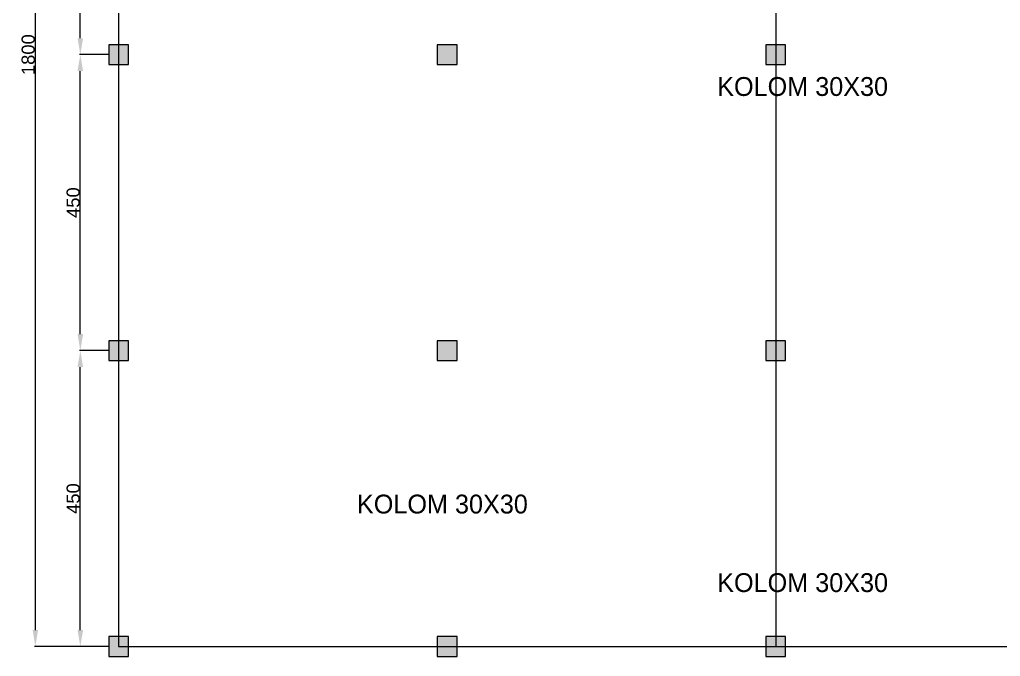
# Model space of a CAD drawing. Header units: centimetres. Extents: x 134057 to 145613, y 5028 to 39996.
# Drawn here: x 135235 to 136727, y 18092 to 19060 of the extents above; entities that cross this region are included whole.
import ezdxf

# ---------------------------------------------------------------- set-up
doc = ezdxf.new("R2010")
doc.units = ezdxf.units.CM
doc.header["$PDMODE"] = 2
doc.layers.add('dinding', color=151, linetype='Continuous')
doc.layers.add('kolom', color=141, linetype='Continuous')
doc.layers.add('TEKS', color=190, linetype='Continuous', lineweight=0)
doc.styles.get("Standard").update_dxf_attribs({"font": 'arial.ttf'})
doc.styles.add('TRADITIONAL', font='')
doc.styles.get('TRADITIONAL').set_extended_font_data('Traditional Arabic')
doc.dimstyles.new('ISO-25', dxfattribs={"dimtxt": 2.5, "dimasz": 2.5, "dimexe": 1.25, "dimexo": 0.625, "dimtad": 1, "dimtxsty": 'Standard', "dimcen": 2.5, "dimadec": 0, "dimazin": 0, "dimtfac": 1, "dimtmove": 0, "dimatfit": 3, "dimfxl": 1, "dimarcsym": 0})

# ---------------------------------------------------------------- blocks, each defined once
blk = doc.blocks.new('*D14')
at = {"layer": 'Defpoints', "color": 0, "transparency": 16777216}
for p in [(135326.9, 19457.2), (135370.1, 19457.2), (135370.1, 19007.2)]:
    blk.add_point(p, dxfattribs=at)
at = {"layer": 'dinding', "color": 0, "lineweight": -2, "transparency": 16777216}
for p, q in [((135369.5, 19457.2), (135325.7, 19457.2)), ((135326.9, 19032.2), (135326.9, 19432.2)), ((135369.5, 19007.2), (135325.7, 19007.2))]:
    blk.add_line(p, q, dxfattribs=at)
at = {"layer": 'dinding', "color": 0, "transparency": 16777216}
for points in [[(135322.7, 19432.2), (135331.1, 19432.2), (135326.9, 19457.2)], [(135322.7, 19032.2), (135331.1, 19032.2), (135326.9, 19007.2)]]:
    blk.add_solid(points, dxfattribs=at)
at = {"layer": 'dinding', "color": 0, "transparency": 16777216, "insert": (135316.1, 19232.2), "char_height": 20, "attachment_point": 5, "rotation": 90}
blk.add_mtext('450', dxfattribs=at)
blk = doc.blocks.new('*D15')
at = {"layer": 'Defpoints', "color": 0, "transparency": 16777216}
for p in [(135326.9, 19007.2), (135370.1, 19007.2), (135370.1, 18557.2)]:
    blk.add_point(p, dxfattribs=at)
at = {"layer": 'dinding', "color": 0, "lineweight": -2, "transparency": 16777216}
for p, q in [((135369.5, 19007.2), (135325.7, 19007.2)), ((135326.9, 18582.2), (135326.9, 18982.2)), ((135369.5, 18557.2), (135325.7, 18557.2))]:
    blk.add_line(p, q, dxfattribs=at)
at = {"layer": 'dinding', "color": 0, "transparency": 16777216}
for points in [[(135322.7, 18982.2), (135331.1, 18982.2), (135326.9, 19007.2)], [(135322.7, 18582.2), (135331.1, 18582.2), (135326.9, 18557.2)]]:
    blk.add_solid(points, dxfattribs=at)
at = {"layer": 'dinding', "color": 0, "transparency": 16777216, "insert": (135316.1, 18782.2), "char_height": 20, "attachment_point": 5, "rotation": 90}
blk.add_mtext('450', dxfattribs=at)
blk = doc.blocks.new('*D16')
at = {"layer": 'Defpoints', "color": 0, "transparency": 16777216}
for p in [(135326.9, 18557.2), (135370.1, 18557.2), (135370.1, 18107.2)]:
    blk.add_point(p, dxfattribs=at)
at = {"layer": 'dinding', "color": 0, "lineweight": -2, "transparency": 16777216}
for p, q in [((135369.5, 18557.2), (135325.7, 18557.2)), ((135326.9, 18132.2), (135326.9, 18532.2)), ((135369.5, 18107.2), (135325.7, 18107.2))]:
    blk.add_line(p, q, dxfattribs=at)
at = {"layer": 'dinding', "color": 0, "transparency": 16777216}
for points in [[(135322.7, 18532.2), (135331.1, 18532.2), (135326.9, 18557.2)], [(135322.7, 18132.2), (135331.1, 18132.2), (135326.9, 18107.2)]]:
    blk.add_solid(points, dxfattribs=at)
at = {"layer": 'dinding', "color": 0, "transparency": 16777216, "insert": (135316.1, 18332.2), "char_height": 20, "attachment_point": 5, "rotation": 90}
blk.add_mtext('450', dxfattribs=at)
blk = doc.blocks.new('*D17')
at = {"layer": 'Defpoints', "color": 0, "transparency": 16777216}
for p in [(135258.5, 19907.2), (135370.1, 19907.2), (135370.1, 18107.2)]:
    blk.add_point(p, dxfattribs=at)
at = {"layer": 'dinding', "color": 0, "lineweight": -2, "transparency": 16777216}
for p, q in [((135369.5, 19907.2), (135257.2, 19907.2)), ((135258.5, 18132.2), (135258.5, 19882.2)), ((135369.5, 18107.2), (135257.2, 18107.2))]:
    blk.add_line(p, q, dxfattribs=at)
at = {"layer": 'dinding', "color": 0, "transparency": 16777216}
for points in [[(135254.3, 19882.2), (135262.7, 19882.2), (135258.5, 19907.2)], [(135254.3, 18132.2), (135262.7, 18132.2), (135258.5, 18107.2)]]:
    blk.add_solid(points, dxfattribs=at)
at = {"layer": 'dinding', "color": 0, "transparency": 16777216, "insert": (135247.7, 19007.2), "char_height": 20, "attachment_point": 5, "rotation": 90}
blk.add_mtext('1800', dxfattribs=at)

msp = doc.modelspace()

# ---------------------------------------------------------------- hatches: boundary and pattern name
at = {"layer": 'dinding', "true_color": 0x636466}
h = msp.add_hatch(color=251, dxfattribs=at)
h.dxf.hatch_style = 1
h.paths.add_polyline_path([(135400.119, 19922.247), (135370.119, 19922.247), (135370.119, 19892.247), (135400.119, 19892.247)])
h.paths.add_polyline_path([(135542.619, 19914.747), (135527.619, 19914.747), (135527.619, 19899.747), (135542.619, 19899.747)])
h.paths.add_polyline_path([(135392.619, 19714.747), (135377.619, 19714.747), (135377.619, 19699.747), (135392.619, 19699.747)])
h.paths.add_polyline_path([(135542.619, 19714.747), (135527.619, 19714.747), (135527.619, 19699.747), (135542.619, 19699.747)])
h.paths.add_polyline_path([(135900.119, 19922.247), (135870.119, 19922.247), (135870.119, 19892.247), (135900.119, 19892.247)])
h.paths.add_polyline_path([(136400.119, 19922.247), (136370.119, 19922.247), (136370.119, 19892.247), (136400.119, 19892.247)])
h.paths.add_polyline_path([(136900.119, 19922.247), (136870.119, 19922.247), (136870.119, 19892.247), (136900.119, 19892.247)])
h.paths.add_polyline_path([(137242.619, 19914.747), (137227.619, 19914.747), (137227.619, 19899.747), (137242.619, 19899.747)])
h.paths.add_polyline_path([(137400.119, 19922.247), (137370.119, 19922.247), (137370.119, 19892.247), (137400.119, 19892.247)])
h.paths.add_polyline_path([(137242.619, 19714.747), (137227.619, 19714.747), (137227.619, 19699.747), (137242.619, 19699.747)])
h.paths.add_polyline_path([(137392.619, 19714.747), (137377.619, 19714.747), (137377.619, 19699.747), (137392.619, 19699.747)])
h.paths.add_polyline_path([(137400.119, 19472.247), (137370.119, 19472.247), (137370.119, 19442.247), (137400.119, 19442.247)])
h.paths.add_polyline_path([(136900.119, 19472.247), (136870.119, 19472.247), (136870.119, 19442.247), (136900.119, 19442.247)])
h.paths.add_polyline_path([(136400.119, 19472.247), (136370.119, 19472.247), (136370.119, 19442.247), (136400.119, 19442.247)])
h.paths.add_polyline_path([(135900.119, 19472.247), (135870.119, 19472.247), (135870.119, 19442.247), (135900.119, 19442.247)])
h.paths.add_polyline_path([(135400.119, 19472.247), (135370.119, 19472.247), (135370.119, 19442.247), (135400.119, 19442.247)])
h.paths.add_polyline_path([(135400.119, 19022.247), (135370.119, 19022.247), (135370.119, 18992.247), (135400.119, 18992.247)])
h.paths.add_polyline_path([(135900.119, 19022.247), (135870.119, 19022.247), (135870.119, 18992.247), (135900.119, 18992.247)])
h.paths.add_polyline_path([(136400.119, 19022.247), (136370.119, 19022.247), (136370.119, 18992.247), (136400.119, 18992.247)])
h.paths.add_polyline_path([(136900.119, 19022.247), (136870.119, 19022.247), (136870.119, 18992.247), (136900.119, 18992.247)])
h.paths.add_polyline_path([(137400.119, 19022.247), (137370.119, 19022.247), (137370.119, 18992.247), (137400.119, 18992.247)])
h.paths.add_polyline_path([(137400.119, 18572.247), (137370.119, 18572.247), (137370.119, 18542.247), (137400.119, 18542.247)])
h.paths.add_polyline_path([(136900.119, 18572.247), (136870.119, 18572.247), (136870.119, 18542.247), (136900.119, 18542.247)])
h.paths.add_polyline_path([(136400.119, 18572.247), (136370.119, 18572.247), (136370.119, 18542.247), (136400.119, 18542.247)])
h.paths.add_polyline_path([(135900.119, 18572.247), (135870.119, 18572.247), (135870.119, 18542.247), (135900.119, 18542.247)])
h.paths.add_polyline_path([(135400.119, 18572.247), (135370.119, 18572.247), (135370.119, 18542.247), (135400.119, 18542.247)])
h.paths.add_polyline_path([(135400.119, 18107.247), (135370.119, 18107.247), (135370.119, 18092.247), (135400.119, 18092.247)])
h.paths.add_polyline_path([(135400.119, 18122.247), (135370.119, 18122.247), (135370.119, 18107.247), (135400.119, 18107.247)])
h.paths.add_polyline_path([(135900.119, 18107.247), (135870.119, 18107.247), (135870.119, 18092.247), (135900.119, 18092.247)])
h.paths.add_polyline_path([(135900.119, 18122.247), (135870.119, 18122.247), (135870.119, 18107.247), (135900.119, 18107.247)])
h.paths.add_polyline_path([(136400.119, 18107.247), (136370.119, 18107.247), (136370.119, 18092.247), (136400.119, 18092.247)])
h.paths.add_polyline_path([(136400.119, 18122.247), (136370.119, 18122.247), (136370.119, 18107.247), (136400.119, 18107.247)])
h.paths.add_polyline_path([(136900.119, 18107.247), (136870.119, 18107.247), (136870.119, 18092.247), (136900.119, 18092.247)])
h.paths.add_polyline_path([(136900.119, 18122.247), (136870.119, 18122.247), (136870.119, 18107.247), (136900.119, 18107.247)])
h.paths.add_polyline_path([(137400.119, 18107.247), (137370.119, 18107.247), (137370.119, 18092.247), (137400.119, 18092.247)])
h.paths.add_polyline_path([(137400.119, 18122.247), (137370.119, 18122.247), (137370.119, 18107.247), (137400.119, 18107.247)])

# ---------------------------------------------------------------- linework, layer by layer
for p, q in [((135385.119, 19907.247), (135385.119, 18107.247)), ((136385.119, 19907.247), (136385.119, 18107.247)), ((135385.119, 18107.247), (137385.119, 18107.247))]:
    msp.add_line(p, q)
at = {"layer": 'kolom'}
for points in [[(135370.119, 18992.247), (135400.119, 18992.247), (135400.119, 19022.247), (135370.119, 19022.247)], [(135870.119, 18992.247), (135900.119, 18992.247), (135900.119, 19022.247), (135870.119, 19022.247)], [(136370.119, 18992.247), (136400.119, 18992.247), (136400.119, 19022.247), (136370.119, 19022.247)], [(135370.119, 18542.247), (135400.119, 18542.247), (135400.119, 18572.247), (135370.119, 18572.247)], [(135870.119, 18542.247), (135900.119, 18542.247), (135900.119, 18572.247), (135870.119, 18572.247)], [(136370.119, 18542.247), (136400.119, 18542.247), (136400.119, 18572.247), (136370.119, 18572.247)], [(135870.119, 18092.247), (135900.119, 18092.247), (135900.119, 18122.247), (135870.119, 18122.247)], [(136370.119, 18092.247), (136400.119, 18092.247), (136400.119, 18122.247), (136370.119, 18122.247)]]:
    msp.add_lwpolyline(points, close=True, dxfattribs=at)
msp.add_lwpolyline([(135370.119, 18122.247), (135370.119, 18092.247), (135400.119, 18092.247), (135400.119, 18122.247), (135370.119, 18122.247)], dxfattribs=at)

# ---------------------------------------------------------------- texts
at = {"layer": 'TEKS', "color": 1, "lineweight": 15, "char_height": 28.67138, "width": 429.1218, "attachment_point": 5, "style": 'TRADITIONAL'}
for insert in [(136425.987, 18958.555), (135877.861, 18323.644), (136425.987, 18204.192)]:
    msp.add_mtext('KOLOM 30X30', dxfattribs=dict(at, insert=insert))

# ---------------------------------------------------------------- dimensions: what is measured, and where the dimension line sits
at = {"layer": 'dinding'}
for base, p1, p2, picture, middle in [((135258.5, 19907.247), (135370.119, 18107.247), (135370.119, 19907.247), '*D17', (135247.663, 19007.247)), ((135326.904, 19457.247), (135370.119, 19007.247), (135370.119, 19457.247), '*D14', (135316.068, 19232.247)), ((135326.904, 19007.247), (135370.119, 18557.247), (135370.119, 19007.247), '*D15', (135316.068, 18782.247)), ((135326.904, 18557.247), (135370.119, 18107.247), (135370.119, 18557.247), '*D16', (135316.068, 18332.247))]:
    dim = msp.add_linear_dim(base=base, p1=p1, p2=p2, angle=90, dimstyle='ISO-25', override={"dimtxt": 20, "dimasz": 25}, dxfattribs=at)
    dim.commit()
    dim.dimension.update_dxf_attribs({"geometry": picture, "text_midpoint": middle})

doc.saveas('drawing.dxf')
